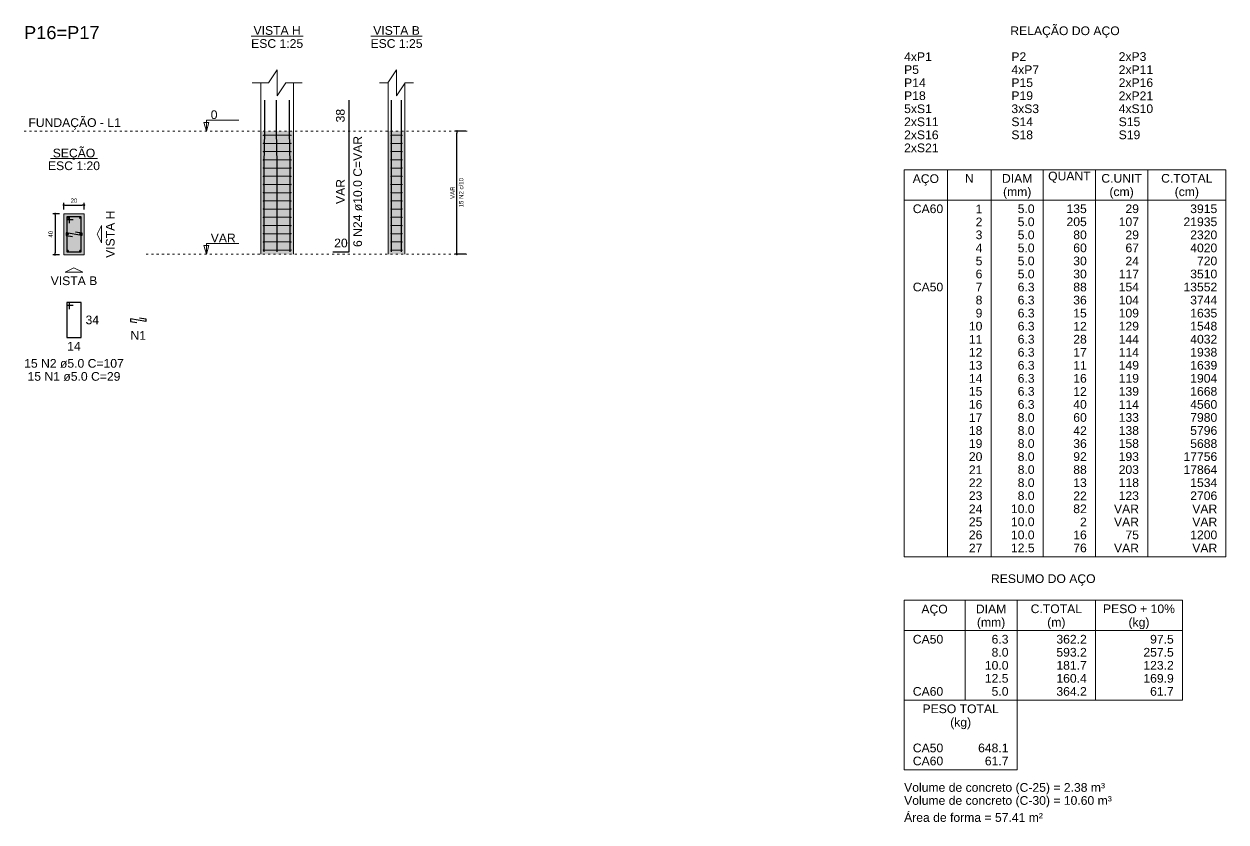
# Model space of a CAD drawing. Header units: millimetres. Extents: x 180 to 11148, y -1598 to 1045.
# Drawn here: x 785.2 to 843.8, y 3 to 41.9 of the extents above; entities that cross this region are included whole.
import ezdxf

# ---------------------------------------------------------------- set-up
doc = ezdxf.new("R2010")
doc.units = ezdxf.units.MM
doc.header["$MEASUREMENT"] = 0
doc.linetypes.add('DOT2', pattern=[3.175, 0, -3.175])
for name, color, linetype, lineweight in [('Descrição da armadura', 7, 'Continuous', 5), ('DT-Barras na forma', 2, 'Continuous', 30), ('DT-Barras no corte', 5, 'Continuous', 5), ('DT-Barras rebatidas', 2, 'Continuous', 30), ('DT-Cotas', 9, 'Continuous', 5), ('DT-Estribos na forma', 5, 'Continuous', 5), ('DT-Forma', 5, 'Continuous', 5), ('DT-Hachura seção pilares', 252, 'Continuous', 5), ('DT-Hachura vista pilares', 252, 'Continuous', 5), ('DT-Pontilhado', 9, 'DOT2', 5), ('DT-Relação do aço', 9, 'Continuous', 5), ('DT-Textos', 7, 'Continuous', 5), ('DT-Título', 3, 'Continuous', 20), ('Textos armaduras', 7, 'Continuous', 5)]:
    doc.layers.add(name, color=color, linetype=linetype, lineweight=lineweight)
doc.styles.add('Arial', font='arial.ttf')
doc.dimstyles.new('UM_20.000000', dxfattribs={"dimtxt": 0.18, "dimasz": 0.1, "dimexe": 0.1, "dimexo": 0.2, "dimgap": 0, "dimtad": 1, "dimtih": 1, "dimtoh": 1, "dimdec": 1, "dimlfac": 20, "dimzin": 0, "dimdsep": 46, "dimtxsty": 'Standard', "dimcen": 0.09, "dimdle": 0.1, "dimadec": 1, "dimazin": 2, "dimtfac": 1, "dimtdec": 4, "dimtofl": 0, "dimtmove": 0, "dimatfit": 3, "dimfxl": 1, "dimtolj": 1, "dimarcsym": 0})
doc.dimstyles.new('UM_25.000000', dxfattribs={"dimtxt": 0.18, "dimasz": 0.1, "dimexe": 0.1, "dimexo": 0.2, "dimgap": 0, "dimtad": 1, "dimtih": 1, "dimtoh": 1, "dimdec": 1, "dimlfac": 25, "dimzin": 0, "dimdsep": 46, "dimtxsty": 'Standard', "dimcen": 0.09, "dimdle": 0.1, "dimadec": 1, "dimazin": 2, "dimtfac": 1, "dimtdec": 4, "dimtofl": 0, "dimtmove": 0, "dimatfit": 3, "dimfxl": 1, "dimtolj": 1, "dimarcsym": 0})

# ---------------------------------------------------------------- blocks, each defined once
blk = doc.blocks.new('_Dot')
at = {"color": 0, "linetype": 'ByBlock', "lineweight": -2}
blk.add_line((-0.5, 0), (-1, 0), dxfattribs=at)
at = {"color": 0, "linetype": 'ByBlock', "const_width": 0.5}
blk.add_lwpolyline([(-0.25, 0, 1), (0.25, 0, 1)], format="xyb", close=True, dxfattribs=at)
blk = doc.blocks.new('*D142')
at = {"layer": 'Defpoints', "color": 0, "transparency": 16777216}
for p in [(787.156, 32.677), (786.733, 30.677), (787.156, 30.677)]:
    blk.add_point(p, dxfattribs=at)
at = {"layer": 'DT-Cotas', "color": 0, "lineweight": -2, "transparency": 16777216}
for p, q in [((786.956, 32.677), (786.633, 32.677)), ((786.733, 32.577), (786.733, 30.777)), ((786.956, 30.677), (786.633, 30.677))]:
    blk.add_line(p, q, dxfattribs=at)
at = {"layer": 'DT-Cotas', "color": 0, "lineweight": -2, "transparency": 16777216, "xscale": 0.1000000014901161, "yscale": 0.1000000014901161, "zscale": 0.1000000014901161}
for p, rotation in [((786.733, 32.677), 90), ((786.733, 30.677), 270)]:
    blk.add_blockref('_Dot', p, dxfattribs=dict(at, rotation=rotation))
at = {"layer": 'DT-Cotas', "transparency": 16777216, "insert": (786.521, 31.677), "char_height": 0.2118, "attachment_point": 5, "rotation": 90, "style": 'Arial'}
blk.add_mtext('\\A1;40', dxfattribs=at)
blk = doc.blocks.new('*D143')
at = {"layer": 'Defpoints', "color": 0, "transparency": 16777216}
for p in [(788.156, 33.101), (787.156, 32.677), (788.156, 32.677)]:
    blk.add_point(p, dxfattribs=at)
at = {"layer": 'DT-Cotas', "color": 0, "lineweight": -2, "transparency": 16777216}
for p, q in [((787.156, 32.877), (787.156, 33.201)), ((787.256, 33.101), (788.056, 33.101)), ((788.156, 32.877), (788.156, 33.201))]:
    blk.add_line(p, q, dxfattribs=at)
at = {"layer": 'DT-Cotas', "color": 0, "lineweight": -2, "transparency": 16777216, "xscale": 0.1000000014901161, "yscale": 0.1000000014901161, "zscale": 0.1000000014901161, "rotation": 180}
blk.add_blockref('_Dot', (787.156, 33.101), dxfattribs=at)
at = {"layer": 'DT-Cotas', "color": 0, "lineweight": -2, "transparency": 16777216, "xscale": 0.1000000014901161, "yscale": 0.1000000014901161, "zscale": 0.1000000014901161}
blk.add_blockref('_Dot', (788.156, 33.101), dxfattribs=at)
at = {"layer": 'DT-Cotas', "transparency": 16777216, "insert": (787.656, 33.313), "char_height": 0.2118, "attachment_point": 5, "rotation": 0.00573, "style": 'Arial'}
blk.add_mtext('\\A1;20', dxfattribs=at)
blk = doc.blocks.new('*D144')
at = {"layer": 'Defpoints', "color": 0, "transparency": 16777216}
for p in [(806.305, 36.701), (806.94, 36.701), (806.94, 30.701)]:
    blk.add_point(p, dxfattribs=at)
at = {"layer": 'DT-Cotas', "color": 0, "lineweight": -2, "transparency": 16777216}
for p, q in [((806.74, 36.701), (806.205, 36.701)), ((806.305, 30.801), (806.305, 36.601)), ((806.74, 30.701), (806.205, 30.701))]:
    blk.add_line(p, q, dxfattribs=at)
at = {"layer": 'DT-Cotas', "color": 0, "lineweight": -2, "transparency": 16777216, "xscale": 0.1000000014901161, "yscale": 0.1000000014901161, "zscale": 0.1000000014901161}
for p, rotation in [((806.305, 36.701), 90), ((806.305, 30.701), 270)]:
    blk.add_blockref('_Dot', p, dxfattribs=dict(at, rotation=rotation))
blk = doc.blocks.new('*D145')
at = {"layer": 'Defpoints', "color": 0, "transparency": 16777216}
for p in [(806.305, 36.701), (806.94, 36.701), (806.94, 30.701)]:
    blk.add_point(p, dxfattribs=at)
at = {"layer": 'DT-Cotas', "color": 0, "lineweight": -2, "transparency": 16777216}
for p, q in [((806.74, 36.701), (806.205, 36.701)), ((806.305, 30.801), (806.305, 36.601)), ((806.74, 30.701), (806.205, 30.701))]:
    blk.add_line(p, q, dxfattribs=at)
at = {"layer": 'DT-Cotas', "color": 0, "lineweight": -2, "transparency": 16777216, "xscale": 0.1000000014901161, "yscale": 0.1000000014901161, "zscale": 0.1000000014901161}
for p, rotation in [((806.305, 36.701), 90), ((806.305, 30.701), 270)]:
    blk.add_blockref('_Dot', p, dxfattribs=dict(at, rotation=rotation))

msp = doc.modelspace()

# ---------------------------------------------------------------- hatches: boundary and pattern name
at = {"layer": 'DT-Hachura seção pilares', "linetype": 'Continuous'}
msp.add_hatch(color=256, dxfattribs=at).paths.add_polyline_path([(787.1563, 30.6771), (787.1563, 30.6771), (788.1563, 30.6771), (788.1563, 32.6771), (787.1563, 32.6771), (787.1563, 30.6771)])
at = {"layer": 'DT-Hachura vista pilares', "linetype": 'Continuous'}
for points in [[(796.7508, 30.7013), (796.7508, 36.7013), (798.3508, 36.7013), (798.3508, 30.7013), (796.7508, 30.7013)], [(802.9632, 30.7013), (802.9632, 36.7013), (803.7632, 36.7013), (803.7632, 30.7013), (802.9632, 30.7013)]]:
    msp.add_hatch(color=256, dxfattribs=at).paths.add_polyline_path(points)

# ---------------------------------------------------------------- linework, layer by layer
at = {"layer": 'DT-Barras na forma'}
for points in [[(796.9108, 30.8213), (796.9108, 35.1013), (796.9508, 36.7013), (796.9508, 38.2081)], [(797.5508, 30.8213), (797.5508, 35.1013), (797.5108, 36.7013), (797.5108, 38.2081)], [(798.1908, 30.8213), (798.1908, 35.1013), (798.1508, 36.7013), (798.1508, 38.2081)], [(803.1232, 30.8213), (803.1232, 35.1013), (803.1232, 36.7013), (803.1232, 38.2081)], [(803.6032, 30.8213), (803.6032, 35.1013), (803.6032, 36.7013), (803.6032, 38.2081)], [(787.4313, 32.2146), (787.4313, 32.5271), (787.3063, 32.5271), (787.3063, 30.8271), (788.0063, 30.8271), (788.0063, 32.5271), (787.3063, 32.5271), (787.3063, 32.4021), (787.6188, 32.4021)], [(787.7231, 31.791), (788.0313, 31.7396), (788.0313, 31.6146), (787.2813, 31.7396), (787.2813, 31.6146), (787.5896, 31.5633)]]:
    msp.add_lwpolyline(points, dxfattribs=at)
at = {"layer": 'DT-Barras no corte'}
for centre in [(787.3563, 32.4771), (787.9563, 32.4771), (787.3563, 31.6771), (787.9563, 31.6771), (787.3563, 30.8771), (787.9563, 30.8771)]:
    msp.add_circle(centre, 0.025, dxfattribs=at)
at = {"layer": 'DT-Barras rebatidas'}
for p, q in [((801.057, 36.7013), (801.057, 38.2081)), ((801.057, 30.8213), (801.057, 36.7013)), ((800.257, 30.8213), (801.057, 30.8213)), ((787.4313, 28.3473), (787.3063, 28.3473)), ((787.3063, 28.3473), (787.3063, 26.6473)), ((788.0063, 28.3473), (787.3063, 28.3473)), ((787.3063, 28.3473), (787.3063, 28.2223)), ((787.3063, 28.2223), (787.6188, 28.2223)), ((787.4313, 28.0348), (787.4313, 28.3473)), ((788.0063, 26.6473), (788.0063, 28.3473)), ((791.1606, 27.4348), (790.4106, 27.5598)), ((790.4106, 27.5598), (790.4106, 27.4348)), ((790.8523, 27.6112), (791.1606, 27.5598)), ((791.1606, 27.5598), (791.1606, 27.4348)), ((790.4106, 27.4348), (790.7188, 27.3835)), ((787.3063, 26.6473), (788.0063, 26.6473))]:
    msp.add_line(p, q, dxfattribs=at)
at = {"layer": 'DT-Cotas'}
for points in [[(796.3272, 39.0553), (797.1272, 39.0553), (797.5508, 39.6907), (797.5508, 38.4199), (797.9744, 39.0553), (798.7744, 39.0553)], [(802.5396, 39.0553), (802.9396, 39.0553), (803.3632, 39.6907), (803.3632, 38.4199), (803.7868, 39.0553), (804.1868, 39.0553)]]:
    msp.add_lwpolyline(points, dxfattribs=at)
at = {"layer": 'DT-Estribos na forma'}
for p, q in [((796.8808, 36.5013), (798.2208, 36.5013)), ((803.0932, 36.5013), (803.6332, 36.5013)), ((796.8808, 36.1013), (798.2208, 36.1013)), ((803.0932, 36.1013), (803.6332, 36.1013)), ((796.8808, 35.7013), (798.2208, 35.7013)), ((796.8808, 35.3013), (798.2208, 35.3013)), ((803.0932, 35.7013), (803.6332, 35.7013)), ((803.0932, 35.3013), (803.6332, 35.3013)), ((796.8808, 34.9013), (798.2208, 34.9013)), ((803.0932, 34.9013), (803.6332, 34.9013)), ((796.8808, 34.5013), (798.2208, 34.5013)), ((796.8808, 34.1013), (798.2208, 34.1013)), ((803.0932, 34.5013), (803.6332, 34.5013)), ((803.0932, 34.1013), (803.6332, 34.1013)), ((796.8808, 33.7013), (798.2208, 33.7013)), ((803.0932, 33.7013), (803.6332, 33.7013)), ((796.8808, 33.3013), (798.2208, 33.3013)), ((796.8808, 32.9013), (798.2208, 32.9013)), ((803.0932, 33.3013), (803.6332, 33.3013)), ((803.0932, 32.9013), (803.6332, 32.9013)), ((796.8808, 32.5013), (798.2208, 32.5013)), ((803.0932, 32.5013), (803.6332, 32.5013)), ((796.8808, 32.1013), (798.2208, 32.1013)), ((796.8808, 31.7013), (798.2208, 31.7013)), ((803.0932, 32.1013), (803.6332, 32.1013)), ((803.0932, 31.7013), (803.6332, 31.7013)), ((796.8808, 31.3013), (798.2208, 31.3013)), ((803.0932, 31.3013), (803.6332, 31.3013)), ((796.8808, 30.9013), (798.2208, 30.9013)), ((803.0932, 30.9013), (803.6332, 30.9013))]:
    msp.add_line(p, q, dxfattribs=at)
for centre in [(796.8808, 36.5013), (798.2208, 36.5013), (803.0932, 36.5013), (803.6332, 36.5013), (796.8808, 36.1013), (796.8808, 35.7013), (798.2208, 36.1013), (798.2208, 35.7013), (803.0932, 36.1013), (803.0932, 35.7013), (803.6332, 36.1013), (803.6332, 35.7013), (796.8808, 35.3013), (798.2208, 35.3013), (803.0932, 35.3013), (803.6332, 35.3013), (796.8808, 34.9013), (798.2208, 34.9013), (803.0932, 34.9013), (803.6332, 34.9013), (796.8808, 34.5013), (796.8808, 34.1013), (798.2208, 34.5013), (798.2208, 34.1013), (803.0932, 34.5013), (803.0932, 34.1013), (803.6332, 34.5013), (803.6332, 34.1013), (796.8808, 33.7013), (798.2208, 33.7013), (803.0932, 33.7013), (803.6332, 33.7013), (796.8808, 33.3013), (796.8808, 32.9013), (798.2208, 33.3013), (798.2208, 32.9013), (803.0932, 33.3013), (803.0932, 32.9013), (803.6332, 33.3013), (803.6332, 32.9013), (796.8808, 32.5013), (798.2208, 32.5013), (803.0932, 32.5013), (803.6332, 32.5013), (796.8808, 32.1013), (796.8808, 31.7013), (798.2208, 32.1013), (798.2208, 31.7013), (803.0932, 32.1013), (803.0932, 31.7013), (803.6332, 32.1013), (803.6332, 31.7013), (796.8808, 31.3013), (798.2208, 31.3013), (803.0932, 31.3013), (803.6332, 31.3013), (796.8808, 30.9013), (798.2208, 30.9013), (803.0932, 30.9013), (803.6332, 30.9013)]:
    msp.add_circle(centre, 0.01, dxfattribs=at)
at = {"layer": 'DT-Forma'}
for p, q in [((796.7508, 36.7013), (796.7508, 39.0553)), ((798.3508, 36.7013), (798.3508, 39.0553)), ((802.9632, 36.7013), (802.9632, 39.0907)), ((803.7632, 36.7013), (803.7632, 39.0199)), ((796.7508, 30.7013), (796.7508, 36.7013)), ((798.3508, 30.7013), (798.3508, 36.7013)), ((802.9632, 30.7013), (802.9632, 36.7013)), ((803.7632, 30.7013), (803.7632, 36.7013))]:
    msp.add_line(p, q, dxfattribs=at)
msp.add_lwpolyline([(787.1563, 30.6771), (788.1563, 30.6771), (788.1563, 32.6771), (787.1563, 32.6771), (787.1563, 30.6771)], close=True, dxfattribs=at)
at = {"layer": 'DT-Pontilhado', "ltscale": 0.05}
for p, q in [((785.224, 36.7013), (806.9402, 36.7013)), ((791.1648, 30.7013), (806.9402, 30.7013))]:
    msp.add_line(p, q, dxfattribs=at)
at = {"layer": 'DT-Relação do aço', "linetype": 'Continuous'}
for p, q in [((828.0815, 34.8193), (843.7547, 34.8193)), ((828.0815, 34.8193), (828.0815, 15.9691)), ((830.1995, 34.8193), (830.1995, 15.9691)), ((832.3175, 34.8193), (832.3175, 15.9691)), ((834.8591, 34.8193), (834.8591, 15.9691)), ((837.4007, 34.8193), (837.4007, 15.9691)), ((839.9423, 34.8193), (839.9423, 15.9691)), ((843.7547, 34.8193), (843.7547, 15.9691)), ((828.0815, 33.3367), (843.7547, 33.3367)), ((828.0815, 15.9691), (843.7547, 15.9691)), ((828.0815, 13.8511), (828.0815, 8.9797)), ((828.0815, 13.8511), (841.6367, 13.8511)), ((831.0467, 13.8511), (831.0467, 8.9797)), ((833.5883, 13.8511), (833.5883, 8.9797)), ((837.4007, 13.8511), (837.4007, 8.9797)), ((841.6367, 13.8511), (841.6367, 8.9797)), ((828.0815, 12.3685), (841.6367, 12.3685)), ((828.0815, 8.9797), (841.6367, 8.9797)), ((828.0815, 8.9797), (828.0815, 5.5909)), ((833.5883, 5.5909), (833.5883, 8.9797)), ((828.0815, 5.5909), (833.5883, 5.5909))]:
    msp.add_line(p, q, dxfattribs=at)
at = {"layer": 'DT-Textos'}
for p, q in [((796.291, 41.3215), (798.8105, 41.3215)), ((802.1198, 41.3215), (804.6065, 41.3215)), ((786.5119, 35.367), (788.8007, 35.367))]:
    msp.add_line(p, q, dxfattribs=at)
for points in [[(794.1033, 36.7013), (794.2303, 37.1249), (793.9762, 37.1249), (794.1033, 36.7013), (794.1033, 37.2308), (795.6918, 37.2308)], [(794.1033, 30.7013), (794.2303, 31.1249), (793.9762, 31.1249), (794.1033, 30.7013), (794.1033, 31.2308), (795.6918, 31.2308)]]:
    msp.add_lwpolyline(points, dxfattribs=at)
for points in [[(789.0035, 31.6771), (789.0035, 31.2535), (788.7917, 31.6771), (789.0035, 32.1007), (789.0035, 31.6771)], [(787.6563, 29.8299), (787.2327, 29.8299), (787.6563, 30.0417), (788.0799, 29.8299), (787.6563, 29.8299)]]:
    msp.add_lwpolyline(points, close=True, dxfattribs=at)

# ---------------------------------------------------------------- texts
at = {"layer": 'Descrição da armadura', "linetype": 'Continuous', "attachment_point": 8, "rotation": 90, "line_spacing_factor": 0.798, "style": 'Arial'}
for s, insert, char_height, width in [('6 N24 ø10.0 C=VAR', (801.6924, 33.7613), 0.4236, 10.849327), ('15 N2 c/10', (806.6225, 33.7013), 0.2118, 2.869342)]:
    msp.add_mtext(s, dxfattribs=dict(at, insert=insert, char_height=char_height, width=width))
at = {"layer": 'Descrição da armadura', "linetype": 'Continuous', "char_height": 0.4236, "attachment_point": 8, "line_spacing_factor": 0.798, "style": 'Arial'}
for s, insert, width in [('N1', (790.7856, 26.5363), 1.516797), ('15 N2 ø5.0 C=107', (787.6563, 25.1647), 9.7294), ('15 N1 ø5.0 C=29', (787.6563, 24.5293), 8.446648)]:
    msp.add_mtext(s, dxfattribs=dict(at, insert=insert, width=width))
at = {"layer": 'DT-Cotas', "linetype": 'Continuous', "insert": (806.1989, 33.7013), "char_height": 0.2118, "width": 1.219868, "attachment_point": 8, "rotation": 90, "line_spacing_factor": 0.798, "style": 'Arial'}
msp.add_mtext('VAR', dxfattribs=at)
at = {"layer": 'DT-Relação do aço', "linetype": 'Continuous', "char_height": 0.4236, "line_spacing_factor": 0.798, "style": 'Arial'}
for s, insert, width, attachment_point in [('RELAÇÃO DO AÇO', (835.9177, 41.2457), 10.681309, 8), ('4xP1', (828.0815, 40.1143), 2.70451, 7), ('P2', (833.3059, 40.1143), 1.451328, 7), ('2xP3', (838.5303, 40.1143), 2.70451, 7), ('P5', (828.0815, 39.4789), 1.451328, 7), ('4xP7', (833.3059, 39.4789), 2.70451, 7), ('2xP11', (838.5303, 39.4789), 3.364415, 7), ('P14', (828.0815, 38.8435), 2.111233, 7), ('P15', (833.3059, 38.8435), 2.111233, 7), ('2xP16', (838.5303, 38.8435), 3.364415, 7), ('P18', (828.0815, 38.2081), 2.111233, 7), ('P19', (833.3059, 38.2081), 2.111233, 7), ('2xP21', (838.5303, 38.2081), 3.364415, 7), ('5xS1', (828.0815, 37.5727), 2.70451, 7), ('3xS3', (833.3059, 37.5727), 2.70451, 7), ('4xS10', (838.5303, 37.5727), 3.364415, 7), ('2xS11', (828.0815, 36.9373), 3.364415, 7), ('S14', (833.3059, 36.9373), 2.111233, 7), ('S15', (838.5303, 36.9373), 2.111233, 7), ('2xS16', (828.0815, 36.3019), 3.364415, 7), ('S18', (833.3059, 36.3019), 2.111233, 7), ('S19', (838.5303, 36.3019), 2.111233, 7), ('2xS21', (828.0815, 35.6665), 3.364415, 7), ('AÇO', (829.1407, 34.0437), 2.571255, 8), ('N', (831.2585, 34.1839), 0.856892, 8), ('DIAM', (833.5883, 34.1839), 2.966387, 8), ('QUANT', (836.1299, 34.1839), 4.152941, 8), ('C.UNIT', (838.6715, 34.1839), 3.954796, 8), ('C.TOTAL', (841.8485, 34.1839), 5.010412, 8), ('(mm)', (833.5887, 33.4087), 2.767082, 8), ('(cm)', (838.6717, 33.4087), 2.37195, 8), ('(cm)', (841.8487, 33.4087), 2.37195, 8), ('RESUMO DO AÇO', (834.8587, 14.5587), 10.218391, 8), ('AÇO', (829.5637, 13.0757), 2.571255, 8), ('DIAM', (832.3175, 13.2157), 2.966387, 8), ('C.TOTAL', (835.4945, 13.2157), 5.010412, 8), ('PESO + 10%', (839.5187, 13.2157), 7.024311, 8), ('(mm)', (832.3177, 12.4407), 2.767082, 8), ('(m)', (835.4947, 12.4407), 1.778673, 8), ('(kg)', (839.5187, 12.4407), 2.043446, 8), ('CA50', (828.5051, 11.7331), 2.968125, 7), ('6.3', (833.1647, 11.7331), 1.649473, 9), ('362.2', (836.9771, 11.7331), 2.969283, 9), ('97.5', (841.2131, 11.7331), 2.309378, 9), ('8.0', (833.1647, 11.0977), 1.649473, 9), ('593.2', (836.9771, 11.0977), 2.969283, 9), ('257.5', (841.2131, 11.0977), 2.969283, 9), ('10.0', (833.1647, 10.4623), 2.309378, 9), ('181.7', (836.9771, 10.4623), 2.969283, 9), ('123.2', (841.2131, 10.4623), 2.969283, 9), ('12.5', (833.1647, 9.8269), 2.309378, 9), ('160.4', (836.9771, 9.8269), 2.969283, 9), ('169.9', (841.2131, 9.8269), 2.969283, 9), ('CA60', (828.5051, 9.1915), 2.968125, 7), ('5.0', (833.1647, 9.1915), 1.649473, 9), ('364.2', (836.9771, 9.1915), 2.969283, 9), ('61.7', (841.2131, 9.1915), 2.309378, 9), ('PESO TOTAL', (830.8349, 8.3443), 7.450729, 8), ('(kg)', (830.8347, 7.5687), 2.043446, 8), ('CA50', (828.5051, 6.4381), 2.968125, 7), ('648.1', (833.1647, 6.4381), 2.969283, 9), ('CA60', (828.5051, 5.8027), 2.968125, 7), ('61.7', (833.1647, 5.8027), 2.309378, 9), ('Volume de concreto (C-25) = 2.38 m³', (828.0817, 4.3917), 19.619866, 7), ('Volume de concreto (C-30) = 10.60 m³', (828.0817, 3.7567), 20.279771, 7), ('Área de forma = 57.41 m²', (828.0815, 3.0493), 13.553258, 7)]:
    msp.add_mtext(s, dxfattribs=dict(at, insert=insert, width=width, attachment_point=attachment_point))
at = {"layer": 'DT-Relação do aço', "color": 9, "linetype": 'Continuous', "char_height": 0.4236, "line_spacing_factor": 0.798, "style": 'Arial'}
for s, insert, width, attachment_point in [('CA60', (828.5051, 32.7013), 2.968125, 7), ('1', (831.8939, 32.7013), 0.659905, 9), ('5.0', (834.4355, 32.7013), 1.649473, 9), ('135', (836.9771, 32.7013), 1.979715, 9), ('29', (839.5187, 32.7013), 1.31981, 9), ('3915', (843.3311, 32.7013), 2.639621, 9), ('2', (831.8939, 32.0659), 0.659905, 9), ('5.0', (834.4355, 32.0659), 1.649473, 9), ('205', (836.9771, 32.0659), 1.979715, 9), ('107', (839.5187, 32.0659), 1.979715, 9), ('21935', (843.3311, 32.0659), 3.299526, 9), ('3', (831.8939, 31.4305), 0.659905, 9), ('5.0', (834.4355, 31.4305), 1.649473, 9), ('80', (836.9771, 31.4305), 1.31981, 9), ('29', (839.5187, 31.4305), 1.31981, 9), ('2320', (843.3311, 31.4305), 2.639621, 9), ('4', (831.8939, 30.7951), 0.659905, 9), ('5.0', (834.4355, 30.7951), 1.649473, 9), ('60', (836.9771, 30.7951), 1.31981, 9), ('67', (839.5187, 30.7951), 1.31981, 9), ('4020', (843.3311, 30.7951), 2.639621, 9), ('5', (831.8939, 30.1597), 0.659905, 9), ('5.0', (834.4355, 30.1597), 1.649473, 9), ('30', (836.9771, 30.1597), 1.31981, 9), ('24', (839.5187, 30.1597), 1.31981, 9), ('720', (843.3311, 30.1597), 1.979715, 9), ('6', (831.8939, 29.5243), 0.659905, 9), ('5.0', (834.4355, 29.5243), 1.649473, 9), ('30', (836.9771, 29.5243), 1.31981, 9), ('117', (839.5187, 29.5243), 1.979715, 9), ('3510', (843.3311, 29.5243), 2.639621, 9), ('CA50', (828.5051, 28.8889), 2.968125, 7), ('7', (831.8939, 28.8889), 0.659905, 9), ('6.3', (834.4355, 28.8889), 1.649473, 9), ('88', (836.9771, 28.8889), 1.31981, 9), ('154', (839.5187, 28.8889), 1.979715, 9), ('13552', (843.3311, 28.8889), 3.299526, 9), ('8', (831.8939, 28.2535), 0.659905, 9), ('6.3', (834.4355, 28.2535), 1.649473, 9), ('36', (836.9771, 28.2535), 1.31981, 9), ('104', (839.5187, 28.2535), 1.979715, 9), ('3744', (843.3311, 28.2535), 2.639621, 9), ('9', (831.8939, 27.6181), 0.659905, 9), ('6.3', (834.4355, 27.6181), 1.649473, 9), ('15', (836.9771, 27.6181), 1.31981, 9), ('109', (839.5187, 27.6181), 1.979715, 9), ('1635', (843.3311, 27.6181), 2.639621, 9), ('10', (831.8939, 26.9827), 1.31981, 9), ('6.3', (834.4355, 26.9827), 1.649473, 9), ('12', (836.9771, 26.9827), 1.31981, 9), ('129', (839.5187, 26.9827), 1.979715, 9), ('1548', (843.3311, 26.9827), 2.639621, 9), ('11', (831.8939, 26.3473), 1.31981, 9), ('6.3', (834.4355, 26.3473), 1.649473, 9), ('28', (836.9771, 26.3473), 1.31981, 9), ('144', (839.5187, 26.3473), 1.979715, 9), ('4032', (843.3311, 26.3473), 2.639621, 9), ('12', (831.8939, 25.7119), 1.31981, 9), ('6.3', (834.4355, 25.7119), 1.649473, 9), ('17', (836.9771, 25.7119), 1.31981, 9), ('114', (839.5187, 25.7119), 1.979715, 9), ('1938', (843.3311, 25.7119), 2.639621, 9), ('13', (831.8939, 25.0765), 1.31981, 9), ('6.3', (834.4355, 25.0765), 1.649473, 9), ('11', (836.9771, 25.0765), 1.31981, 9), ('149', (839.5187, 25.0765), 1.979715, 9), ('1639', (843.3311, 25.0765), 2.639621, 9), ('14', (831.8939, 24.4411), 1.31981, 9), ('6.3', (834.4355, 24.4411), 1.649473, 9), ('16', (836.9771, 24.4411), 1.31981, 9), ('119', (839.5187, 24.4411), 1.979715, 9), ('1904', (843.3311, 24.4411), 2.639621, 9), ('15', (831.8939, 23.8057), 1.31981, 9), ('6.3', (834.4355, 23.8057), 1.649473, 9), ('12', (836.9771, 23.8057), 1.31981, 9), ('139', (839.5187, 23.8057), 1.979715, 9), ('1668', (843.3311, 23.8057), 2.639621, 9), ('16', (831.8939, 23.1703), 1.31981, 9), ('6.3', (834.4355, 23.1703), 1.649473, 9), ('40', (836.9771, 23.1703), 1.31981, 9), ('114', (839.5187, 23.1703), 1.979715, 9), ('4560', (843.3311, 23.1703), 2.639621, 9), ('17', (831.8939, 22.5349), 1.31981, 9), ('8.0', (834.4355, 22.5349), 1.649473, 9), ('60', (836.9771, 22.5349), 1.31981, 9), ('133', (839.5187, 22.5349), 1.979715, 9), ('7980', (843.3311, 22.5349), 2.639621, 9), ('18', (831.8939, 21.8995), 1.31981, 9), ('8.0', (834.4355, 21.8995), 1.649473, 9), ('42', (836.9771, 21.8995), 1.31981, 9), ('138', (839.5187, 21.8995), 1.979715, 9), ('5796', (843.3311, 21.8995), 2.639621, 9), ('19', (831.8939, 21.2641), 1.31981, 9), ('8.0', (834.4355, 21.2641), 1.649473, 9), ('36', (836.9771, 21.2641), 1.31981, 9), ('158', (839.5187, 21.2641), 1.979715, 9), ('5688', (843.3311, 21.2641), 2.639621, 9), ('20', (831.8939, 20.6287), 1.31981, 9), ('8.0', (834.4355, 20.6287), 1.649473, 9), ('92', (836.9771, 20.6287), 1.31981, 9), ('193', (839.5187, 20.6287), 1.979715, 9), ('17756', (843.3311, 20.6287), 3.299526, 9), ('21', (831.8939, 19.9933), 1.31981, 9), ('8.0', (834.4355, 19.9933), 1.649473, 9), ('88', (836.9771, 19.9933), 1.31981, 9), ('203', (839.5187, 19.9933), 1.979715, 9), ('17864', (843.3311, 19.9933), 3.299526, 9), ('22', (831.8939, 19.3579), 1.31981, 9), ('8.0', (834.4355, 19.3579), 1.649473, 9), ('13', (836.9771, 19.3579), 1.31981, 9), ('118', (839.5187, 19.3579), 1.979715, 9), ('1534', (843.3311, 19.3579), 2.639621, 9), ('23', (831.8939, 18.7225), 1.31981, 9), ('8.0', (834.4355, 18.7225), 1.649473, 9), ('22', (836.9771, 18.7225), 1.31981, 9), ('123', (839.5187, 18.7225), 1.979715, 9), ('2706', (843.3311, 18.7225), 2.639621, 9), ('24', (831.8939, 18.0871), 1.31981, 9), ('10.0', (834.4355, 18.0871), 2.309378, 9), ('82', (836.9771, 18.0871), 1.31981, 9), ('VAR', (839.5187, 18.0871), 2.439737, 9), ('VAR', (843.3311, 18.0871), 2.439737, 9), ('25', (831.8939, 17.4517), 1.31981, 9), ('10.0', (834.4355, 17.4517), 2.309378, 9), ('2', (836.9771, 17.4517), 0.659905, 9), ('VAR', (839.5187, 17.4517), 2.439737, 9), ('VAR', (843.3311, 17.4517), 2.439737, 9), ('26', (831.8939, 16.8163), 1.31981, 9), ('10.0', (834.4355, 16.8163), 2.309378, 9), ('16', (836.9771, 16.8163), 1.31981, 9), ('75', (839.5187, 16.8163), 1.31981, 9), ('1200', (843.3311, 16.8163), 2.639621, 9), ('27', (831.8939, 16.1809), 1.31981, 9), ('12.5', (834.4355, 16.1809), 2.309378, 9), ('76', (836.9771, 16.1809), 1.31981, 9), ('VAR', (839.5187, 16.1809), 2.439737, 9), ('VAR', (843.3311, 16.1809), 2.439737, 9)]:
    msp.add_mtext(s, dxfattribs=dict(at, insert=insert, width=width, attachment_point=attachment_point))
at = {"layer": 'DT-Textos', "linetype": 'Continuous', "char_height": 0.4236, "line_spacing_factor": 0.798, "style": 'Arial'}
for s, insert, width, attachment_point in [('VISTA H', (797.5508, 41.3851), 4.298326, 8), ('VISTA B', (803.3632, 41.3851), 4.237353, 8), ('ESC 1:25', (797.5508, 40.7497), 4.729993, 8), ('ESC 1:25', (803.3632, 40.7497), 4.729993, 8), ('FUNDAÇÃO - L1', (785.4357, 36.7737), 8.412114, 7), ('SEÇÃO', (787.6567, 35.2907), 3.868817, 8), ('ESC 1:20', (787.6563, 34.7951), 4.729993, 8), ('VISTA B', (787.6563, 29.1945), 4.237353, 8)]:
    msp.add_mtext(s, dxfattribs=dict(at, insert=insert, width=width, attachment_point=attachment_point))
at = {"layer": 'DT-Textos', "char_height": 0.4236, "attachment_point": 7, "line_spacing_factor": 0.798, "style": 'Arial'}
for s, insert, width in [('0', (794.3151, 37.2838), 0.614586), ('VAR', (794.3151, 31.2838), 2.272188)]:
    msp.add_mtext(s, dxfattribs=dict(at, insert=insert, width=width))
at = {"layer": 'DT-Textos', "linetype": 'Continuous', "insert": (789.6389, 31.6771), "char_height": 0.4236, "width": 4.298326, "attachment_point": 8, "rotation": 90, "line_spacing_factor": 0.798, "style": 'Arial'}
msp.add_mtext('VISTA H', dxfattribs=at)
at = {"layer": 'DT-Título', "linetype": 'Continuous', "insert": (785.224, 41.1733), "char_height": 0.6354, "width": 7.629717, "attachment_point": 7, "line_spacing_factor": 0.798, "style": 'Arial'}
msp.add_mtext('P16=P17', dxfattribs=at)
at = {"layer": 'Textos armaduras', "linetype": 'Continuous', "char_height": 0.4236, "attachment_point": 7, "rotation": 90, "line_spacing_factor": 0.798, "style": 'Arial'}
for s, insert, width in [('38', (800.8452, 37.1248), 1.31981), ('VAR', (800.8452, 33.1514), 2.439737)]:
    msp.add_mtext(s, dxfattribs=dict(at, insert=insert, width=width))
at = {"layer": 'Textos armaduras', "linetype": 'Continuous', "char_height": 0.4236, "width": 1.31981, "attachment_point": 7, "line_spacing_factor": 0.798, "style": 'Arial'}
for s, insert in [('20', (800.327, 31.0331)), ('34', (788.2181, 27.2855)), ('14', (787.3264, 26.0119))]:
    msp.add_mtext(s, dxfattribs=dict(at, insert=insert))

# ---------------------------------------------------------------- dimensions: what is measured, and where the dimension line sits
at = {"layer": 'DT-Cotas'}
for override, picture, middle in [({"dimtxt": 0.4236, "dimasz": 0.1, "dimexe": 0.1, "dimexo": 0.2, "dimtad": 1, "dimtih": 0, "dimtoh": 0, "dimdec": 1, "dimlfac": 25, "dimzin": 8, "dimtxsty": 'Arial', "dimblk": 'Dot', "dimblk1": 'Dot', "dimblk2": 'Dot', "dimsah": 1, "dimdle": 0.1, "dimse1": 0, "dimse2": 0, "dimclrt": 256, "dimadec": 1, "dimazin": 3, "dimtmove": 2, "dimldrblk": 'Dot'}, '*D145', (805.8812, 33.7013)), ({"dimtxt": 0.2118, "dimasz": 0.1, "dimexe": 0.1, "dimexo": 0.2, "dimtad": 1, "dimtih": 0, "dimtoh": 0, "dimdec": 1, "dimlfac": 25, "dimzin": 8, "dimtxsty": 'Arial', "dimblk": 'Dot', "dimblk1": 'Dot', "dimblk2": 'Dot', "dimsah": 1, "dimdle": 0.1, "dimse1": 0, "dimse2": 0, "dimclrt": 256, "dimadec": 1, "dimazin": 3, "dimtmove": 2, "dimldrblk": 'Dot'}, '*D144', (806.093, 33.7013))]:
    dim = msp.add_linear_dim(base=(806.3048, 36.7013), p1=(806.9402, 30.7013), p2=(806.9402, 36.7013), angle=90, text=' ', dimstyle='UM_25.000000', override=override, dxfattribs=at)
    dim.commit()
    dim.dimension.update_dxf_attribs({"geometry": picture, "text_midpoint": middle, "dimtype": 160, "text_rotation": 90})
dim = msp.add_linear_dim(base=(788.1563, 33.1007), p1=(787.1563, 32.6771), p2=(788.1563, 32.6771), dimstyle='UM_20.000000', override={"dimtxt": 0.2118, "dimasz": 0.1, "dimexe": 0.1, "dimexo": 0.2, "dimtad": 1, "dimtih": 0, "dimtoh": 0, "dimdec": 1, "dimlfac": 20, "dimzin": 8, "dimtxsty": 'Arial', "dimblk": 'Dot', "dimblk1": 'Dot', "dimblk2": 'Dot', "dimsah": 1, "dimdle": 0.1, "dimse1": 0, "dimse2": 0, "dimclrt": 256, "dimadec": 1, "dimazin": 3, "dimtmove": 2, "dimldrblk": 'Dot'}, dxfattribs=at)
dim.commit()
dim.dimension.update_dxf_attribs({"geometry": '*D143', "text_midpoint": (787.6563, 33.3125), "dimtype": 160, "text_rotation": 0.00573})
dim = msp.add_linear_dim(base=(786.7327, 30.6771), p1=(787.1563, 32.6771), p2=(787.1563, 30.6771), angle=90, dimstyle='UM_20.000000', override={"dimtxt": 0.2118, "dimasz": 0.1, "dimexe": 0.1, "dimexo": 0.2, "dimtad": 1, "dimtih": 0, "dimtoh": 0, "dimdec": 1, "dimlfac": 20, "dimzin": 8, "dimtxsty": 'Arial', "dimblk": 'Dot', "dimblk1": 'Dot', "dimblk2": 'Dot', "dimsah": 1, "dimdle": 0.1, "dimse1": 0, "dimse2": 0, "dimclrt": 256, "dimadec": 1, "dimazin": 3, "dimtmove": 2, "dimldrblk": 'Dot'}, dxfattribs=at)
dim.commit()
dim.dimension.update_dxf_attribs({"geometry": '*D142', "text_midpoint": (786.5209, 31.6771), "dimtype": 160, "text_rotation": 90})

doc.saveas('drawing.dxf')
